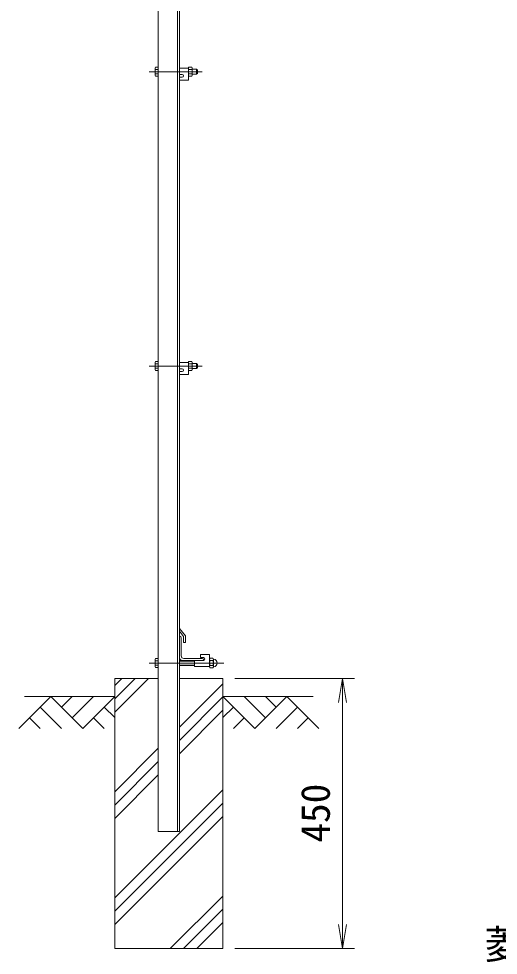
# Model space of a CAD drawing. Units: millimetres, scale not verified. Extents: x -4200 to 4200, y -2970 to 2970.
# Drawn here: x -39 to 758, y -167 to 1392 of the extents above; entities that cross this region are included whole.
import ezdxf
from ezdxf.enums import TextEntityAlignment as Align

# ---------------------------------------------------------------- set-up
doc = ezdxf.new("R2010")
doc.units = ezdxf.units.MM
doc.header["$LTSCALE"] = 20
doc.linetypes.add('USER1', pattern=[50.8, 31.75, -6.35, 6.35, -6.35])
for name, color, linetype, lineweight in [('0-0_D-STR1', 1, 'Continuous', 18), ('0-1_D-BMK', 2, 'USER1', 13), ('0-2_D-STR-DIM', 7, 'Continuous', 9), ('0-3_D-STR3', 3, 'Continuous', 13), ('0-4_D-BGD', 7, 'Continuous', 9), ('0-5_D-STR4', 7, 'Continuous', 9), ('0-6_D-DCR-HCH', 7, 'Continuous', 9), ('0-7_D-STR-TXT', 7, 'Continuous', 9), ('0-8_0', 7, 'Continuous', 9)]:
    doc.layers.add(name, color=color, linetype=linetype, lineweight=lineweight)
doc.styles.add('ＭＳ ゴシック', font='')
doc.styles.get('ＭＳ ゴシック').set_extended_font_data('MS Gothic')

# ---------------------------------------------------------------- blocks, each defined once
blk = doc.blocks.new('_Open')
at = {"layer": '0-8_0'}
blk.add_line((-20, 3.33), (0, 0), dxfattribs=at)
blk.add_lwpolyline([(-20, -3.33), (0, 0), (-20, 0)], dxfattribs=at)

msp = doc.modelspace()

# ---------------------------------------------------------------- linework, layer by layer
at = {"layer": '0-0_D-STR1'}
for p, q in [((192.82, 38.92), (192.82, 1861.68)), ((224.82, 38.92), (224.82, 1854.58)), ((227.82, 38.92), (227.82, 1853.92)), ((237.82, 364.65), (227.82, 377.15)), ((227.82, 372.58), (227.82, 377.15)), ((234.82, 363.53), (227.82, 372.58)), ((228.82, 363.92), (227.82, 363.92)), ((227.82, 328.92), (227.82, 363.92)), ((230.82, 331.42), (230.82, 361.92)), ((234.82, 353.65), (234.82, 363.53)), ((237.82, 353.65), (237.82, 364.65)), ((234.82, 353.65), (237.82, 353.65)), ((267.82, 323.92), (232.82, 323.92)), ((265.82, 326.92), (235.32, 326.92)), ((267.82, 324.92), (267.82, 323.92)), ((227.82, 38.92), (192.82, 38.92))]:
    msp.add_line(p, q, dxfattribs=at)
for centre, radius, start, end in [((228.82, 361.92), 2, 0, 90), ((232.82, 328.92), 5, 180, 270), ((235.32, 331.42), 4.5, 180, 270), ((265.82, 324.92), 2, 0, 90)]:
    msp.add_arc(centre, radius, start, end, dxfattribs=at)
at = {"layer": '0-1_D-BMK'}
for p, q in [((265.82, 1303.92), (177.82, 1303.92)), ((265.82, 813.92), (177.82, 813.92)), ((302.05, 319.42), (177.82, 319.42))]:
    msp.add_line(p, q, dxfattribs=at)
at = {"layer": '0-2_D-STR-DIM'}
for p, q in [((320.32, 293.92), (519.33, 293.92)), ((499.33, -116.08), (499.33, 253.92)), ((320.32, -156.08), (519.33, -156.08))]:
    msp.add_line(p, q, dxfattribs=at)
at = {"layer": '0-3_D-STR3'}
for p, q in [((187.52, 1310.22), (188.22, 1311.42)), ((187.52, 1310.22), (187.52, 1297.62)), ((192.82, 1311.42), (188.22, 1311.42)), ((192.82, 1311.42), (192.82, 1296.41)), ((242.82, 1309.92), (227.82, 1309.92)), ((242.82, 1311.42), (248.6, 1311.42)), ((242.82, 1296.41), (242.82, 1311.42)), ((242.82, 1309.92), (242.82, 1289.92)), ((248.6, 1311.42), (249.32, 1310.17)), ((249.32, 1297.67), (249.32, 1310.17)), ((187.52, 1297.62), (188.22, 1296.41)), ((192.82, 1307.67), (188.22, 1307.67)), ((192.82, 1300.16), (188.22, 1300.16)), ((192.82, 1296.41), (188.22, 1296.41)), ((232.57, 1299.42), (227.82, 1299.42)), ((227.82, 1294.92), (227.82, 1289.92)), ((232.57, 1294.92), (227.82, 1294.92)), ((242.82, 1307.67), (248.6, 1307.67)), ((242.82, 1300.16), (248.6, 1300.16)), ((242.82, 1296.41), (248.6, 1296.41)), ((248.6, 1296.41), (249.32, 1297.67)), ((249.32, 1307.92), (256.62, 1307.92)), ((249.32, 1299.92), (256.62, 1299.92)), ((256.62, 1307.92), (257.82, 1306.72)), ((256.62, 1307.92), (256.62, 1299.92)), ((256.62, 1299.92), (257.82, 1301.12)), ((257.82, 1306.72), (257.82, 1301.12)), ((242.82, 1289.92), (227.82, 1289.92)), ((187.52, 820.22), (188.22, 821.42)), ((187.52, 820.22), (187.52, 807.62)), ((192.82, 821.42), (188.22, 821.42)), ((192.82, 817.67), (188.22, 817.67)), ((192.82, 821.42), (192.82, 806.41)), ((242.82, 819.92), (227.82, 819.92)), ((242.82, 806.41), (242.82, 821.42)), ((242.82, 819.92), (242.82, 799.92)), ((242.82, 817.67), (248.6, 817.67)), ((249.32, 807.67), (249.32, 820.17)), ((249.32, 817.92), (256.62, 817.92)), ((256.62, 817.92), (257.82, 816.72)), ((257.82, 816.72), (257.82, 811.12)), ((187.52, 807.62), (188.22, 806.41)), ((192.82, 810.16), (188.22, 810.16)), ((192.82, 806.41), (188.22, 806.41)), ((232.57, 809.42), (227.82, 809.42)), ((232.57, 804.92), (227.82, 804.92)), ((227.82, 804.92), (227.82, 799.92)), ((242.82, 799.92), (227.82, 799.92)), ((242.82, 810.16), (248.6, 810.16)), ((249.32, 809.92), (256.62, 809.92)), ((278.07, 333.42), (263.07, 333.42)), ((263.07, 328.42), (263.07, 333.42)), ((267.82, 328.42), (263.07, 328.42)), ((278.07, 313.42), (278.07, 333.42)), ((279.07, 327.52), (283.57, 327.52)), ((187.52, 325.72), (188.22, 326.92)), ((187.52, 313.12), (187.52, 325.72)), ((187.52, 313.12), (188.22, 311.91)), ((192.82, 326.92), (188.22, 326.92)), ((192.82, 323.17), (188.22, 323.17)), ((192.82, 315.66), (188.22, 315.66)), ((192.82, 311.91), (188.22, 311.91)), ((192.82, 311.91), (192.82, 326.92)), ((227.82, 323.42), (253.07, 323.42)), ((227.82, 322.67), (253.07, 322.67)), ((227.82, 316.17), (253.07, 316.17)), ((227.82, 315.42), (253.07, 315.42)), ((267.82, 323.92), (253.07, 323.92)), ((253.07, 313.42), (253.07, 323.92)), ((278.07, 313.42), (253.07, 313.42)), ((278.07, 313.18), (278.07, 325.53)), ((278.07, 313.18), (278.07, 325.53)), ((283.57, 323.47), (279.07, 323.47)), ((283.57, 315.37), (279.07, 315.37)), ((284.57, 313.18), (284.57, 325.53)), ((284.57, 313.18), (284.57, 325.53)), ((279.07, 311.32), (283.57, 311.32))]:
    msp.add_line(p, q, dxfattribs=at)
for points in [[(242.82, 821.42), (248.6, 821.42), (249.32, 820.17)], [(256.62, 817.92), (256.62, 809.92), (257.82, 811.12)], [(242.82, 806.41), (248.6, 806.41), (249.32, 807.67)]]:
    msp.add_lwpolyline(points, dxfattribs=at)
for centre, radius, start, end in [((190.96, 1309.55), 3.32, 145.61585, 214.38415), ((245.85, 1309.55), 3.32, 325.61586, 34.38414), ((200.06, 1303.92), 12.42, 162.4121, 197.5879), ((190.96, 1298.29), 3.32, 145.61585, 214.38415), ((232.57, 1297.17), 2.25, 270, 90), ((245.85, 1298.29), 3.32, 325.61585, 34.38416), ((236.76, 1303.92), 12.42, 342.4121, 17.5879), ((190.96, 819.55), 3.32, 145.61585, 214.38415), ((200.06, 813.92), 12.42, 162.4121, 197.5879), ((245.85, 819.55), 3.32, 325.61586, 34.38414), ((236.76, 813.92), 12.42, 342.4121, 17.5879), ((190.96, 808.29), 3.32, 145.61585, 214.38415), ((232.57, 807.17), 2.25, 270, 90), ((245.85, 808.29), 3.32, 325.61585, 34.38416), ((267.82, 326.17), 2.25, 270, 90), ((280.62, 325.49), 2.55, 127.42505, 232.57495), ((282.02, 325.49), 2.55, 307.42505, 52.57495), ((190.96, 325.05), 3.32, 145.61585, 214.38415), ((200.06, 319.42), 12.42, 162.4121, 197.5879), ((190.96, 313.79), 3.32, 145.61585, 214.38415), ((286.77, 319.42), 8.7, 152.26063, 207.73937), ((280.61, 313.34), 2.54, 127.21089, 232.78911), ((275.87, 319.42), 8.7, 332.26063, 27.73937), ((282.03, 313.34), 2.54, 307.21089, 52.78911), ((284.94, 312.47), 0.5, 97.16806, 170.16084), ((284.94, 326.36), 0.5, 196.57981, 262.83194), ((284.07, 319.42), 6.5, 277.16806, 82.83194)]:
    msp.add_arc(centre, radius, start, end, dxfattribs=at)
at = {"layer": '0-4_D-BGD'}
for p, q in [((-29.68, 263.92), (120.32, 263.92)), ((450.32, 263.92), (300.32, 263.92))]:
    msp.add_line(p, q, dxfattribs=at)
at = {"layer": '0-5_D-STR4'}
for p, q in [((120.32, 293.92), (120.32, -156.08)), ((192.82, 293.92), (120.32, 293.92)), ((300.32, 293.92), (227.82, 293.92)), ((300.32, 293.92), (300.32, -156.08)), ((300.32, -156.08), (120.32, -156.08))]:
    msp.add_line(p, q, dxfattribs=at)
at = {"layer": '0-6_D-DCR-HCH'}
for p, q in [((120.32, 237.64), (176.59, 293.92)), ((120.32, 259.74), (154.5, 293.92)), ((120.32, 281.84), (132.4, 293.92)), ((227.82, 212.56), (300.32, 285.06)), ((13.9, 263.92), (-39.32, 210.71)), ((13.9, 263.92), (67.11, 210.71)), ((31.63, 246.18), (49.37, 263.92)), ((49.37, 228.44), (84.85, 263.92)), ((67.11, 210.71), (120.32, 263.92)), ((227.82, 190.47), (300.32, 262.97)), ((353.53, 210.71), (300.32, 263.92)), ((371.27, 228.44), (335.8, 263.92)), ((406.74, 263.92), (353.53, 210.71)), ((389.1, 246.09), (371.27, 263.92)), ((406.74, 263.92), (459.96, 210.71)), ((-3.84, 246.18), (31.8, 210.71)), ((102.58, 246.18), (120.32, 228.52)), ((227.82, 168.37), (300.32, 240.87)), ((318.06, 246.18), (300.32, 228.52)), ((424.48, 246.18), (388.84, 210.71)), ((-21.58, 228.44), (-3.76, 210.71)), ((84.85, 228.44), (102.66, 210.71)), ((335.8, 228.44), (317.98, 210.71)), ((442.22, 228.44), (424.4, 210.71)), ((120.32, 105.06), (192.82, 177.56)), ((120.32, 82.97), (192.82, 155.47)), ((120.32, 60.87), (192.82, 133.37)), ((120.32, -71.71), (300.32, 108.29)), ((120.32, -93.81), (300.32, 86.19)), ((120.32, -115.91), (300.32, 64.09)), ((212.73, -156.08), (300.32, -68.49)), ((234.83, -156.08), (300.32, -90.59)), ((256.92, -156.08), (300.32, -112.69))]:
    msp.add_line(p, q, dxfattribs=at)

# ---------------------------------------------------------------- block references
at = {"layer": '0-2_D-STR-DIM', "xscale": 2, "yscale": 2}
for p, rotation in [((499.33, 293.92), 90), ((499.33, -156.08), 270)]:
    msp.add_blockref('_Open', p, dxfattribs=dict(at, rotation=rotation))

# ---------------------------------------------------------------- texts
at = {"layer": '0-2_D-STR-DIM', "style": 'ＭＳ ゴシック'}
msp.add_text('450', height=48.09, rotation=90, dxfattribs=at).set_placement((492.59, 20.42), align=Align.BOTTOM_LEFT)
at = {"layer": '0-7_D-STR-TXT', "style": 'ＭＳ ゴシック'}
msp.add_text('菱形金網', height=48.09, dxfattribs=at).set_placement((735.57, -187.53), align=Align.BOTTOM_LEFT)

doc.saveas('drawing.dxf')
